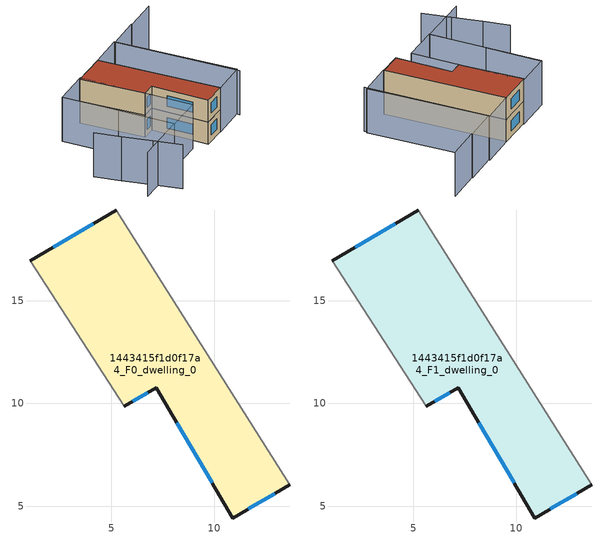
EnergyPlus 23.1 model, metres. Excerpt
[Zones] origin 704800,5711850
1443415f1d0f17a4_F0_dwelling_0
 floor ground (EU_floor_Construction): 5.24,19.41 13.68,6.05 10.9,4.43 7.18,10.77 5.62,9.87 1.04,16.93 z0
 wall outside (EU_wall_Construction): 5.62,9.87 7.18,10.77 10.9,4.43 13.68,6.05 / 5.24,19.41 1.04,16.93 z0:3
 wall adiabatic (EU_wall_Construction): 1.04,16.93 5.62,9.87 / 13.68,6.05 5.24,19.41 z0:3
 window (EU_Window_Construction): 6.04,10.11 6.76,10.53 / 4.11,18.74 2.17,17.6 / 11.65,4.87 12.93,5.61 / 8.18,9.06 9.89,6.14 z0.81:2.19
1443415f1d0f17a4_F1_dwelling_0
 floor to 1443415f1d0f17a4_F0_dwelling_0 (EU_floor_Construction): 5.24,19.41 13.68,6.05 10.9,4.43 7.18,10.77 5.62,9.87 1.04,16.93 z3
 wall outside (EU_wall_Construction): 5.62,9.87 7.18,10.77 10.9,4.43 13.68,6.05 / 5.24,19.41 1.04,16.93 z3:6
 wall adiabatic (EU_wall_Construction): 1.04,16.93 5.62,9.87 / 13.68,6.05 5.24,19.41 z3:6
 window (EU_Window_Construction): 6.04,10.11 6.76,10.53 / 4.11,18.74 2.17,17.6 / 11.65,4.87 12.93,5.61 / 8.18,9.06 9.89,6.14 z3.81:5.19
 roof outside (EU_roof_Construction): 13.68,6.05 5.24,19.41 1.04,16.93 5.62,9.87 7.18,10.77 10.9,4.43 z6
shading: 0.2,0.12 2.6,-2.62 / -2.37,2.98 0.16,0.08 / -4.59,5.5 -2.38,2.97 / -3.04,14.59 4.5,2.02 / 4.5,2.02 -1.81,-1.77 / 17.85,8.04 9.31,21.81 / 9.31,21.81 13.28,24.28 / 13.33,24.19 17.35,26.67 / 4.53,1.98 -3.01,14.54 / -3.01,14.54 1.27,17.11 / 1.27,17.11 8.81,4.55 / 8.81,4.55 4.53,1.98 / 13.75,5.96 5.24,19.41 / 5.24,19.41 9.29,21.97 / 9.29,21.97 17.8,8.52 / 17.8,8.52 13.75,5.96 z0:6
[Building]
EU S2 Campaign: North Axis=0; Terrain=City; Solar Distribution=FullExterior
[Site:Location]
London: Latitude=51.5; Longitude=-0.5; Time Zone=0; Elevation=25
[SizingPeriod:WeatherFileDays]
AnnualSizingPeriod: Begin Month=1; Begin Day of Month=1; End Month=12; End Day of Month=31; Day of Week for Start Day=Monday; Use Weather File Daylight Saving Period=No; Use Weather File Rain and Snow Indicators=No
[MATERIAL]
EU_InternalMass_Material: Roughness=MediumRough; Thickness=0.1; Conductivity=1; Density=1800; Specific Heat=900; Thermal Absorptance=0.9; Solar Absorptance=0.7; Visible Absorptance=0.7
[MATERIAL:NOMASS] Roughness=MediumRough; Thermal Absorptance=0.9; Solar Absorptance=0.7; Visible Absorptance=0.7
Name | Thermal Resistance
EU_wall_NoMass | 0.555556
EU_roof_NoMass | 0.510204
EU_floor_NoMass | 1.68919
[WINDOWMATERIAL:SIMPLEGLAZINGSYSTEM]
EU_Window_SimpleGlazing: UFactor=3.96; Solar Heat Gain Coefficient=0.85; Visible Transmittance=0.85
[CONSTRUCTION]
EU_wall_Construction: EU_wall_NoMass
EU_roof_Construction: EU_roof_NoMass
EU_floor_Construction: EU_floor_NoMass
EU_Window_Construction: EU_Window_SimpleGlazing
EU_InternalMass_Construction: EU_InternalMass_Material
[ZONE] Type=1; Multiplier=1; Ceiling Height=autocalculate; Floor Area=autocalculate; Part of Total Floor Area=Yes
Name | Volume
1443415f1d0f17a4_F0_dwelling_0 | 190.563
1443415f1d0f17a4_F1_dwelling_0 | 190.562
[INTERNALMASS] Construction=EU_InternalMass_Construction; Surface Area=63.5208
Name | Zone or ZoneList
1443415f1d0f17a4_F0_dwelling_0_EU_InternalMass | 1443415f1d0f17a4_F0_dwelling_0
1443415f1d0f17a4_F1_dwelling_0_EU_InternalMass | 1443415f1d0f17a4_F1_dwelling_0
[OTHEREQUIPMENT] Fuel Type=Electricity; Design Level Calculation Method=Watts/Area; Power per Zone Floor Area=1; Fraction Latent=0; Fraction Radiant=0; Fraction Lost=0; Carbon Dioxide Generation Rate=0; EndUse Subcategory=EU_Step8_InternalGains
Name | Zone or ZoneList or Space or SpaceList | Schedule
EU_Step8_InternalGain_1443415f1d0f17a4_F0_dwelling_0_f000 | 1443415f1d0f17a4_F0_dwelling_0 | EU_Step8_GainSchedule_1443415f1d0f17a4_F0_dwelling_0_f000
EU_Step8_InternalGain_1443415f1d0f17a4_F1_dwelling_0_f000 | 1443415f1d0f17a4_F1_dwelling_0 | EU_Step8_GainSchedule_1443415f1d0f17a4_F1_dwelling_0_f000
[ZONEVENTILATION:DESIGNFLOWRATE] Schedule=EU_AlwaysOn; Design Flow Rate Calculation Method=AirChanges/Hour; Air Changes per Hour=0.48; Ventilation Type=Natural; Fan Pressure Rise=0; Fan Total Efficiency=1; Constant Term Coefficient=1; Temperature Term Coefficient=0; Velocity Term Coefficient=0; Velocity Squared Term Coefficient=0; Minimum Indoor Temperature=-100; Maximum Indoor Temperature=100; Delta Temperature=-100; Minimum Outdoor Temperature=-100; Maximum Outdoor Temperature=100; Maximum Wind Speed=40
Name | Zone or ZoneList or Space or SpaceList
EU_ConstantAir_1443415f1d0f17a4_F0_dwelling_0 | 1443415f1d0f17a4_F0_dwelling_0
EU_ConstantAir_1443415f1d0f17a4_F1_dwelling_0 | 1443415f1d0f17a4_F1_dwelling_0
[HVACTEMPLATE:THERMOSTAT] Constant Heating Setpoint=20; Constant Cooling Setpoint=50
EU_HeatOnly_1443415f1d0f17a4_F0_dwelling_0; EU_HeatOnly_1443415f1d0f17a4_F1_dwelling_0
[HVACTEMPLATE:ZONE:IDEALLOADSAIRSYSTEM] System Availability Schedule=EU_AlwaysOn; Maximum Heating Supply Air Temperature=50; Minimum Cooling Supply Air Temperature=13; Maximum Heating Supply Air Humidity Ratio=0.0156; Minimum Cooling Supply Air Humidity Ratio=0.0077; Heating Limit=NoLimit; Cooling Limit=NoLimit; Heating Availability Schedule=EU_AlwaysOn; Cooling Availability Schedule=EU_CoolingOff; Dehumidification Control Type=ConstantSensibleHeatRatio; Cooling Sensible Heat Ratio=0.7; Dehumidification Setpoint=60; Humidification Control Type=None; Humidification Setpoint=30; Outdoor Air Method=None; Outdoor Air Flow Rate per Person=0.00944; Outdoor Air Flow Rate per Zone Floor Area=0; Outdoor Air Flow Rate per Zone=0; Demand Controlled Ventilation Type=None; Outdoor Air Economizer Type=NoEconomizer; Heat Recovery Type=None; Sensible Heat Recovery Effectiveness=0.7; Latent Heat Recovery Effectiveness=0.65
Name | Template Thermostat
1443415f1d0f17a4_F0_dwelling_0 | EU_HeatOnly_1443415f1d0f17a4_F0_dwelling_0
1443415f1d0f17a4_F1_dwelling_0 | EU_HeatOnly_1443415f1d0f17a4_F1_dwelling_0
[SIZING:ZONE] Zone Cooling Design Supply Air Temperature Input Method=SupplyAirTemperature; Zone Cooling Design Supply Air Temperature=13; Zone Heating Design Supply Air Temperature Input Method=SupplyAirTemperature; Zone Heating Design Supply Air Temperature=50; Zone Cooling Design Supply Air Humidity Ratio=0.008; Zone Heating Design Supply Air Humidity Ratio=0.008; Cooling Design Air Flow Method=DesignDay; Cooling Design Air Flow Rate=0; Cooling Minimum Air Flow per Zone Floor Area=0.000762; Cooling Minimum Air Flow=0; Cooling Minimum Air Flow Fraction=0.2; Heating Design Air Flow Method=DesignDay; Heating Design Air Flow Rate=0; Heating Maximum Air Flow per Zone Floor Area=0.002032; Heating Maximum Air Flow=0.141576; Heating Maximum Air Flow Fraction=0.3; Account for Dedicated Outdoor Air System=No; Dedicated Outdoor Air System Control Strategy=NeutralSupplyAir; Dedicated Outdoor Air Low Setpoint Temperature for Design=autosize; Dedicated Outdoor Air High Setpoint Temperature for Design=autosize; Zone Load Sizing Method=Sensible Load Only No Latent Load; Zone Latent Cooling Design Supply Air Humidity Ratio Input Method=HumidityRatioDifference; Zone Cooling Design Supply Air Humidity Ratio Difference=0.005; Zone Latent Heating Design Supply Air Humidity Ratio Input Method=HumidityRatioDifference; Zone Humidification Design Supply Air Humidity Ratio Difference=0.005
1443415f1d0f17a4_F0_dwelling_0; 1443415f1d0f17a4_F1_dwelling_0
[SCHEDULE:CONSTANT]
Name | Hourly Value
EU_AlwaysOn | 1
EU_CoolingOff | 0
[SCHEDULE:FILE] Column Number=1; Rows to Skip at Top=0; Number of Hours of Data=8760; Column Separator=Comma; Interpolate to Timestep=No; Minutes per Item=60; Adjust Schedule for Daylight Savings=Yes
Name | File
EU_Step8_GainSchedule_1443415f1d0f17a4_F0_dwelling_0_f000 | ../../schedules/1443415f1d0f17a4/1443415f1d0f17a4_F0_dwelling_0_f000_gain.csv
EU_Step8_GainSchedule_1443415f1d0f17a4_F1_dwelling_0_f000 | ../../schedules/1443415f1d0f17a4/1443415f1d0f17a4_F1_dwelling_0_f000_gain.csv
